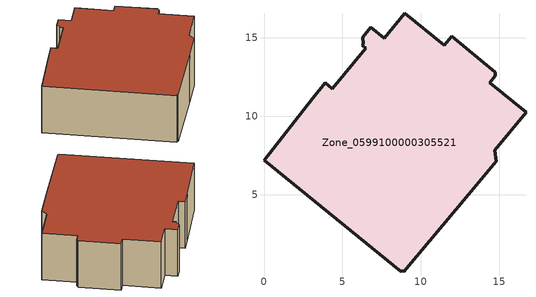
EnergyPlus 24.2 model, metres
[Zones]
Zone_0599100000305521
 floor ground (C_G): 8.77,0.07 0,7.2 3.12,11.16 3.91,12.13 4.37,11.75 6.49,14.34 6.27,14.52 6.33,14.63 6.29,15.04 6.82,15.68 7.67,14.99 8.99,16.59 11.51,14.53 11.98,15.11 14.76,12.83 14.76,12.59 14.4,12.15 16.72,10.25 14.74,7.84 14.81,7.14 13.08,5.03 8.92,0.08 8.82,0.17 z0
 wall outside (C_F): 6.49,14.34 4.37,11.75 3.91,12.13 3.12,11.16 0,7.2 8.77,0.07 8.82,0.17 8.92,0.08 13.08,5.03 14.81,7.14 14.74,7.84 16.72,10.25 14.4,12.15 14.76,12.59 14.76,12.83 11.98,15.11 11.51,14.53 8.99,16.59 7.67,14.99 6.82,15.68 6.29,15.04 6.33,14.63 6.27,14.52 6.49,14.34 z0:4.48
 roof outside (C_R): 6.33,14.63 6.27,14.52 6.49,14.34 4.37,11.75 3.91,12.13 3.12,11.16 0,7.2 8.77,0.07 8.82,0.17 8.92,0.08 13.08,5.03 14.81,7.14 14.74,7.84 16.72,10.25 14.4,12.15 14.76,12.59 14.76,12.83 11.98,15.11 11.51,14.53 8.99,16.59 7.67,14.99 6.82,15.68 6.29,15.04 z4.48
[BUILDING]
Pand.0599100000305521: North Axis=0; Terrain=City; Loads Convergence Tolerance Value=0.04; Temperature Convergence Tolerance Value=0.4; Solar Distribution=FullExterior; Maximum Number of Warmup Days=25; Minimum Number of Warmup Days=1
[Site:Location]
Rotterdam.The.Hague.AP_ZH_NLD Design_Conditions: Latitude=51.96; Longitude=4.45; Time Zone=1; Elevation=-4.5
[SITE:GROUNDTEMPERATURE:BUILDINGSURFACE]
18, 18, 18, 18, 18, 18, 18, 18, 18, 18, 18, 18
[MATERIAL] Thermal Absorptance=0.9; Solar Absorptance=0.7; Visible Absorptance=0.7
Name | Roughness | Thickness | Conductivity | Density | Specific Heat
G.D.1965 | MediumSmooth | 0.15 | 1 | 540 | 1210
F.D.1965 | Rough | 0.3 | 0.857143 | 1920 | 840
R.D.1965 | MediumRough | 0.2 | 0.08 | 1500 | 1000
[CONSTRUCTION]
C_G: G.D.1965
C_F: F.D.1965
C_R: R.D.1965
[ZONE]
Zone_0599100000305521: Type=1; Multiplier=1; Ceiling Height=Autocalculate; Volume=Autocalculate; Floor Area=autocalculate; Part of Total Floor Area=Yes
[ZONEINFILTRATION:DESIGNFLOWRATE]
Infil_Zone_0599100000305521: Zone or ZoneList or Space or SpaceList=Zone_0599100000305521; Schedule=AlwaysOn; Design Flow Rate Calculation Method=Flow/Area; Flow Rate per Floor Area=0.0042; Constant Term Coefficient=1; Temperature Term Coefficient=0; Velocity Term Coefficient=0; Velocity Squared Term Coefficient=0
[HVACTEMPLATE:ZONE:IDEALLOADSAIRSYSTEM]
Zone_0599100000305521: Maximum Heating Supply Air Temperature=50; Minimum Cooling Supply Air Temperature=13; Maximum Heating Supply Air Humidity Ratio=0.0156; Minimum Cooling Supply Air Humidity Ratio=0.0077; Heating Limit=NoLimit; Cooling Limit=NoLimit; Dehumidification Control Type=ConstantSensibleHeatRatio; Cooling Sensible Heat Ratio=0.7; Dehumidification Setpoint=60; Humidification Control Type=None; Humidification Setpoint=30; Outdoor Air Method=None; Outdoor Air Flow Rate per Person=0.00944; Outdoor Air Flow Rate per Zone Floor Area=0; Outdoor Air Flow Rate per Zone=0; Demand Controlled Ventilation Type=None; Outdoor Air Economizer Type=NoEconomizer; Heat Recovery Type=None; Sensible Heat Recovery Effectiveness=0.7; Latent Heat Recovery Effectiveness=0.65
[ZONECONTROL:THERMOSTAT]
ThermostatControl_Zone_0599100000305521: Zone or ZoneList=Zone_0599100000305521; Control Type Schedule=DualSetpointControlType; Control 1=Thermostat_Zone_0599100000305521; Temperature Difference Between Cutout And Setpoint=0
[THERMOSTATSETPOINT:DUALSETPOINT]
Thermostat_Zone_0599100000305521: Heating Setpoint Temperature Schedule=HeatingSetpoint_Zone_0599100000305521; Cooling Setpoint Temperature Schedule=CoolingSetpoint_Zone_0599100000305521
[SCHEDULE:COMPACT]
HeatingSetpoint_Zone_0599100000305521: Through: 12/31, For: AllDays, Until: 24:00, 21
CoolingSetpoint_Zone_0599100000305521: Through: 12/31, For: AllDays, Until: 24:00, 24
DualSetpointControlType: Through: 12/31, For: AllDays, Until: 24:00, 4
AlwaysOn: Through: 12/31, For: AllDays, Until: 24:00, 1
